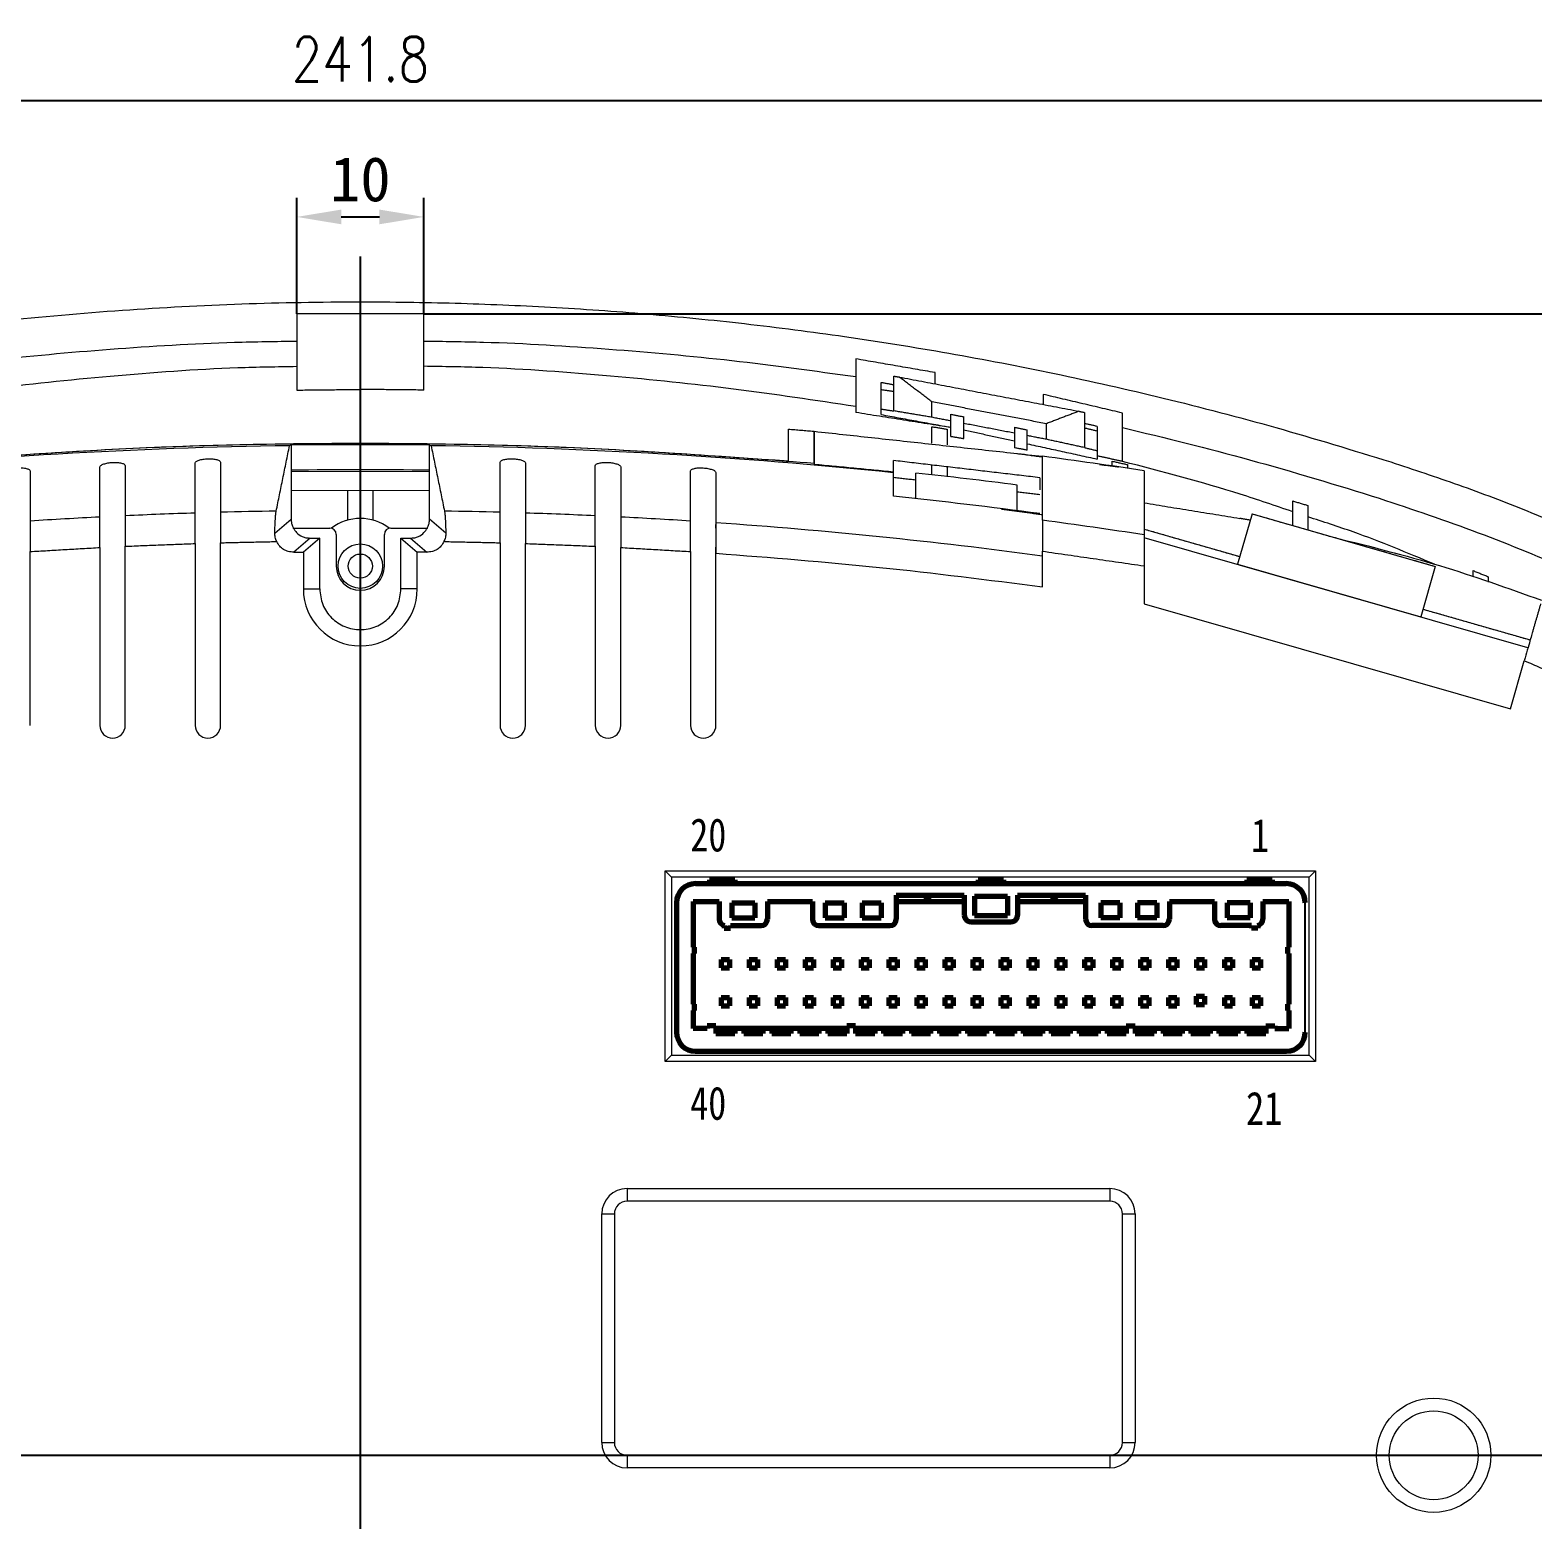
# Model space of a CAD drawing. Header units: millimetres. Extents: x 0 to 1188, y 0 to 840.
# Drawn here: x 273.4 to 391.8, y 445.5 to 562.8 of the extents above; entities that cross this region are included whole.
import ezdxf

# ---------------------------------------------------------------- set-up
doc = ezdxf.new("R2010")
doc.units = ezdxf.units.MM
doc.layers.add('2细线层', color=3, linetype='Continuous', lineweight=20)
doc.layers.add('CAXA0', color=7, linetype='Continuous', lineweight=70)
doc.layers.add('7', color=7, linetype='Continuous')
doc.styles.add('PC_TEXTSTYLE', font='txt.shx', dxfattribs={"width": 0.8, "bigfont": 'hzfs.shx'})
doc.styles.get("Standard").update_dxf_attribs({"font": ''})
doc.styles.get('Standard').set_extended_font_data('SimSun')
doc.dimstyles.get("Standard").update_dxf_attribs({"dimtxt": 0.18, "dimasz": 0.18, "dimexe": 0.18, "dimexo": 0.0625, "dimgap": 0.09, "dimtad": 0, "dimtih": 1, "dimtoh": 1, "dimdec": 4, "dimzin": 0, "dimdsep": 46, "dimtxsty": 'Standard', "dimcen": 0.09, "dimadec": 0, "dimazin": 0, "dimtfac": 1, "dimtdec": 4, "dimtofl": 0, "dimtmove": 0, "dimatfit": 3, "dimfxl": 1, "dimtolj": 1, "dimtzin": 0, "dimarcsym": 0})
doc.dimstyles.new('副本 (2) (2)TH_GBDIM', dxfattribs={"dimtxt": 3.5, "dimasz": 2.5, "dimexe": 2, "dimexo": 0, "dimgap": 1.5, "dimtad": 1, "dimtoh": 1, "dimdec": 1, "dimdsep": 46, "dimtxsty": 'PC_TEXTSTYLE', "dimcen": 2.5, "dimazin": 2, "dimtfac": 0.714286, "dimtdec": 1, "dimtmove": 0, "dimatfit": 3, "dimfxl": 1, "dimtolj": 1, "dimtzin": 0, "dimarcsym": 0})

# ---------------------------------------------------------------- blocks, each defined once
blk = doc.blocks.new('*D30')
at = {"layer": '7', "color": 0, "lineweight": -2, "ltscale": 5, "transparency": 16777216}
for p, q in [((178.54, 500.98), (178.54, 559.24)), ((420.34, 500.38), (420.34, 559.24)), ((181.04, 557.24), (417.84, 557.24))]:
    blk.add_line(p, q, dxfattribs=at)
at = {"layer": '7', "color": 0, "ltscale": 5, "transparency": 16777216}
for points in [[(181.04, 557.65), (181.04, 556.82), (178.54, 557.24)], [(417.84, 557.65), (417.84, 556.82), (420.34, 557.24)]]:
    blk.add_solid(points, dxfattribs=at)
at = {"layer": 'DEFPOINTS', "color": 0, "ltscale": 5, "transparency": 16777216}
for p in [(420.34, 557.24), (178.54, 500.98), (420.34, 500.38)]:
    blk.add_point(p, dxfattribs=at)
at = {"layer": '7', "color": 0, "ltscale": 5, "transparency": 16777216, "insert": (299.44, 560.49), "char_height": 3.5, "attachment_point": 5, "style": 'PC_TEXTSTYLE'}
blk.add_mtext('\\A1;241.8', dxfattribs=at)
blk = doc.blocks.new('*D39')
at = {"layer": '7', "color": 0, "lineweight": -2, "ltscale": 5, "transparency": 16777216}
for p, q in [((294.44, 540.44), (294.44, 549.57)), ((304.44, 540.44), (304.44, 549.57)), ((297.94, 548.07), (300.94, 548.07))]:
    blk.add_line(p, q, dxfattribs=at)
at = {"layer": '7', "color": 0, "ltscale": 5, "transparency": 16777216}
for points in [[(297.94, 548.65), (297.94, 547.49), (294.44, 548.07)], [(300.94, 548.65), (300.94, 547.49), (304.44, 548.07)]]:
    blk.add_solid(points, dxfattribs=at)
at = {"layer": 'DEFPOINTS', "color": 0, "ltscale": 5, "transparency": 16777216}
for p in [(304.44, 548.07), (294.44, 540.44), (304.44, 540.44)]:
    blk.add_point(p, dxfattribs=at)
at = {"layer": '7', "color": 0, "ltscale": 5, "transparency": 16777216, "insert": (299.44, 551.02), "char_height": 3.5, "attachment_point": 5}
blk.add_mtext('\\A1;10', dxfattribs=at)
blk = doc.blocks.new('*D52')
at = {"layer": '7', "color": 0, "lineweight": -2, "ltscale": 5, "transparency": 16777216}
for p, q in [((304.44, 540.44), (489.89, 540.44)), ((487.89, 537.94), (487.89, 453.08)), ((470.34, 450.58), (489.89, 450.58))]:
    blk.add_line(p, q, dxfattribs=at)
at = {"layer": '7', "color": 0, "ltscale": 5, "transparency": 16777216}
for points in [[(487.47, 537.94), (488.3, 537.94), (487.89, 540.44)], [(487.47, 453.08), (488.3, 453.08), (487.89, 450.58)]]:
    blk.add_solid(points, dxfattribs=at)
at = {"layer": 'DEFPOINTS', "color": 0, "ltscale": 5, "transparency": 16777216}
for p in [(304.44, 540.44), (470.34, 450.58), (487.89, 450.58)]:
    blk.add_point(p, dxfattribs=at)
at = {"layer": '7', "color": 0, "ltscale": 5, "transparency": 16777216, "insert": (484.64, 495.51), "char_height": 3.5, "attachment_point": 5, "rotation": 90, "style": 'PC_TEXTSTYLE'}
blk.add_mtext('\\A1;89.9', dxfattribs=at)

msp = doc.modelspace()

# ---------------------------------------------------------------- linework, layer by layer
at = {"color": 7, "linetype": 'Continuous', "lineweight": 15}
for p, q in [((304.4382, 540.4376), (294.4382, 540.4376)), ((294.4382, 540.4376), (294.4382, 534.4376)), ((304.4382, 534.4376), (304.4382, 540.4376)), ((338.4382, 536.8919), (338.4382, 532.6707)), ((340.4382, 532.5077), (340.4382, 535.0434)), ((341.4382, 532.7979), (341.4382, 535.5329)), ((344.6882, 534.9266), (344.6882, 535.8161)), ((299.4382, 534.4892), (299.4382, 530.2527)), ((353.1882, 534.0984), (353.1882, 533.3087)), ((344.4381, 532.293), (344.4381, 533.511)), ((345.9381, 530.7948), (345.9381, 532.5283)), ((356.4381, 532.6775), (356.4381, 529.912)), ((359.4382, 528.8156), (359.4382, 532.6307)), ((333.1382, 528.8587), (333.1382, 531.3673)), ((346.9382, 530.623), (346.9382, 532.3344)), ((350.9382, 531.5165), (350.9382, 529.8964)), ((351.9382, 529.7047), (351.9382, 531.3011)), ((353.4381, 531.7882), (353.4381, 530.562)), ((357.4381, 531.5776), (357.4381, 529.2622)), ((293.9882, 530.129), (293.9882, 528.1288)), ((304.8882, 528.1288), (304.8882, 530.129)), ((335.1382, 531.1976), (335.1382, 528.6881)), ((335.184, 528.5789), (335.184, 531.1936)), ((341.4082, 527.9833), (341.4082, 528.8916)), ((293.9882, 528.1288), (293.9882, 524.2797)), ((304.8882, 524.2797), (304.8882, 528.1288)), ((298.4382, 526.5558), (298.4382, 524.1927)), ((300.4382, 524.1927), (300.4382, 526.5558)), ((352.9281, 527.5374), (352.9281, 526.626)), ((292.7094, 523.184), (293.9882, 524.2797)), ((306.1669, 523.184), (304.8882, 524.2797)), ((369.6381, 524.6949), (368.5003, 520.7312)), ((369.6381, 524.6949), (384.0558, 520.556)), ((294.1622, 523.5785), (297.0382, 523.5785)), ((297.5382, 523.0785), (297.5382, 520.5785)), ((301.3382, 520.5785), (301.3382, 523.0785)), ((301.8382, 523.5785), (304.7141, 523.5785)), ((327.4382, 523.5785), (327.4382, 523.8466)), ((361.1382, 523.4936), (368.6724, 521.3308)), ((278.9382, 522.0439), (278.9382, 508.0385)), ((280.9382, 508.0385), (280.9382, 522.1414)), ((286.4382, 522.3579), (286.4382, 508.0385)), ((288.4382, 508.0385), (288.4382, 522.4179)), ((295.4862, 522.7825), (294.2017, 521.6819)), ((296.2382, 522.7825), (294.9537, 521.6819)), ((295.4862, 522.7825), (296.2382, 522.7825)), ((296.2382, 518.7785), (296.2382, 522.7825)), ((302.6382, 518.7785), (302.6382, 522.7825)), ((302.6382, 522.7825), (303.3902, 522.7825)), ((302.6382, 522.7825), (303.9226, 521.6819)), ((303.3902, 522.7825), (304.6746, 521.6819)), ((310.4382, 522.4179), (310.4382, 508.0385)), ((312.4382, 508.0385), (312.4382, 522.3579)), ((317.9382, 522.1414), (317.9382, 508.0385)), ((319.9382, 508.0385), (319.9382, 522.0439)), ((327.4382, 521.5888), (327.4382, 522.0785)), ((391.3582, 514.1399), (361.1382, 522.8152)), ((273.4382, 508.0385), (273.4382, 521.7239)), ((294.9537, 521.6819), (294.9537, 518.7785)), ((303.9226, 518.7785), (303.9226, 521.6819)), ((325.4382, 521.7239), (325.4382, 508.0385)), ((327.4382, 508.0385), (327.4382, 521.5888)), ((353.1382, 518.9515), (353.1382, 521.755)), ((361.1382, 520.598), (361.1382, 517.6164)), ((368.5003, 520.7312), (382.918, 516.5924)), ((384.0558, 520.556), (382.918, 516.5924)), ((294.9537, 518.7785), (296.2382, 518.7785)), ((303.9226, 518.7785), (302.6382, 518.7785)), ((361.1382, 517.6164), (389.9794, 509.337)), ((383.0901, 517.1919), (391.5382, 514.7667)), ((389.9794, 509.337), (391.0693, 513.1335)), ((323.4382, 496.5785), (374.6382, 496.5785)), ((323.4382, 481.5785), (323.4382, 496.5785)), ((323.4382, 496.5785), (323.9381, 496.0785)), ((374.1381, 496.0785), (323.9381, 496.0785)), ((323.9381, 496.0785), (323.9381, 482.0785)), ((374.6382, 496.5785), (374.1381, 496.0785)), ((374.1381, 482.0785), (374.1381, 496.0785)), ((374.6382, 496.5785), (374.6382, 481.5785)), ((323.9381, 482.0785), (323.4382, 481.5785)), ((374.6382, 481.5785), (323.4382, 481.5785)), ((323.9381, 482.0785), (374.1381, 482.0785)), ((374.1381, 482.0785), (374.6382, 481.5785)), ((320.4381, 471.5785), (358.4382, 471.5785)), ((320.4381, 471.5785), (320.4381, 470.5785)), ((358.4382, 471.5785), (358.4382, 470.5785)), ((358.4382, 470.5785), (320.4381, 470.5785)), ((318.4381, 451.5785), (318.4381, 469.5785)), ((318.4381, 469.5785), (319.4382, 469.5785)), ((319.4382, 469.5785), (319.4382, 451.5785)), ((359.4382, 451.5785), (359.4382, 469.5785)), ((359.4382, 469.5785), (360.4381, 469.5785)), ((360.4381, 469.5785), (360.4381, 451.5785)), ((318.4381, 451.5785), (319.4382, 451.5785)), ((359.4382, 451.5785), (360.4381, 451.5785)), ((320.4381, 450.5785), (358.4382, 450.5785)), ((320.4381, 450.5785), (320.4381, 449.5785)), ((358.4382, 450.5785), (358.4382, 449.5785)), ((358.4382, 449.5785), (320.4381, 449.5785))]:
    msp.add_line(p, q, dxfattribs=at)
at = {"color": 7, "linetype": 'Continuous', "lineweight": 15, "flags": 128}
for points in [[(293.9882, 528.0205), (299.4382, 528.0571), (304.8882, 528.0205)], [(293.9882, 526.5203), (299.4382, 526.5571), (304.8882, 526.5203)]]:
    msp.add_lwpolyline(points, dxfattribs=at)
at = {"color": 7, "linetype": 'Continuous', "lineweight": 15}
for centre, radius in [((299.4382, 520.5785), 1.75), ((299.4382, 520.5785), 0.95), ((383.9382, 450.5785), 4.5), ((383.9382, 450.5785), 3.5)]:
    msp.add_circle(centre, radius, dxfattribs=at)
for centre, radius, start, end in [((299.4382, 122.1927), 407.9024, 90.782844, 95.905744), ((299.4382, 122.1927), 407.9024, 84.094256, 89.217156), ((299.4382, 122.1927), 410.56, 81.356699, 82.484352), ((299.4382, 122.1927), 405.9727, 89.230807, 90.769193), ((299.4382, 122.1927), 408.0588, 82.718378, 83.849443), ((299.4382, 122.1927), 406.0588, 82.430444, 84.067346), ((299.4382, 122.1927), 402.7721, 92.91746, 93.701167), ((299.4382, 122.1927), 402.7721, 91.849618, 92.632618), ((299.4382, 122.1927), 402.7721, 90.942502, 91.564984), ((299.4382, 520.5785), 3.75, 52.708115, 127.291885), ((299.4382, 122.1927), 402.7721, 88.435016, 89.057498), ((299.4382, 122.1927), 402.7721, 87.367382, 88.150382), ((299.4382, 122.1927), 402.7721, 86.298833, 87.08254), ((299.4382, 122.1927), 405.5652, 81.249421, 82.391247), ((297.0382, 523.0785), 0.5, 0, 90), ((301.8382, 523.0785), 0.5, 90, 180), ((299.4382, 122.1927), 402.7721, 82.338167, 86.013684), ((299.4382, 520.5785), 1.9, 180, 0), ((299.4382, 518.7785), 4.4844, 180, 0), ((279.9382, 508.0385), 1, 180, 0), ((287.4382, 508.0385), 1, 180, 0), ((311.4382, 508.0385), 1, 180, 0), ((318.9382, 508.0385), 1, 180, 0), ((326.4382, 508.0385), 1, 180, 0), ((320.4382, 469.5785), 2, 90, 180), ((358.4382, 469.5785), 2, 0, 90), ((320.4382, 469.5785), 1, 90, 180), ((358.4382, 469.5785), 1, 0, 90), ((320.4382, 451.5785), 2, 180, 270), ((320.4382, 451.5785), 1, 180, 270), ((358.4382, 451.5785), 2, 270, 0), ((358.4382, 451.5785), 1, 270, 0)]:
    msp.add_arc(centre, radius, start, end, dxfattribs=at)
for points, knots in [([(218.3083, 528.7761), (221.3139, 529.7002), (227.1966, 531.5088), (236.0467, 533.8078), (244.6345, 535.7549), (253.0036, 537.3652), (261.7825, 538.7715), (270.9875, 539.9261), (280.6087, 540.7773), (290.0635, 541.2752), (298.8161, 541.4281), (306.9236, 541.3148), (314.4538, 540.9983), (322.0615, 540.4625), (329.7944, 539.694), (337.7307, 538.6695), (345.8727, 537.3652), (354.2417, 535.7549), (362.8295, 533.8079), (371.6796, 531.5088), (377.5624, 529.7002), (380.568, 528.7761)], [0, 0, 0, 0, 0.05992358, 0.11728929, 0.17147804, 0.22320225, 0.2734382, 0.33267813, 0.38964483, 0.44517206, 0.49999282, 0.54385086, 0.58802829, 0.63304591, 0.67902073, 0.72656179, 0.77679679, 0.82852133, 0.88271033, 0.94007588, 1, 1, 1, 1]), ([(260.4382, 535.4955), (263.6627, 535.9427), (270.0445, 536.8277), (279.7697, 537.6998), (287.8903, 538.207), (292.8025, 538.2739), (294.4382, 538.2962)], [0, 0, 0, 0, 0.28899931, 0.57197022, 0.85747252, 1, 1, 1, 1]), ([(304.4382, 538.2955), (306.0032, 538.2754), (310.8761, 538.2131), (318.9775, 537.7095), (328.7736, 536.8353), (335.194, 535.9452), (338.4382, 535.4955)], [0, 0, 0, 0, 0.13637168, 0.42459117, 0.70924834, 1, 1, 1, 1]), ([(260.4382, 533.1418), (263.6329, 533.6249), (270.0096, 534.5893), (279.8171, 535.5903), (287.9687, 536.2014), (292.8884, 536.2841), (294.4382, 536.3102)], [0, 0, 0, 0, 0.28677524, 0.57240623, 0.86530837, 1, 1, 1, 1]), ([(338.4382, 533.1418), (335.2434, 533.6249), (328.8667, 534.5893), (319.0591, 535.5903), (310.9075, 536.2014), (305.9878, 536.2841), (304.4382, 536.3102)], [0, 0, 0, 0, 0.28677532, 0.57240627, 0.86531491, 1, 1, 1, 1]), ([(359.4382, 531.4885), (362.7878, 530.6725), (369.6493, 529.0009), (376.2692, 526.964), (379.6575, 525.9215)], [0, 0, 0, 0, 0.488171685, 1, 1, 1, 1]), ([(263.6923, 528.684), (269.6414, 529.1321), (281.5394, 530.0283), (299.4382, 530.3649), (317.3369, 530.0283), (329.2349, 529.1321), (335.184, 528.684)], [0, 0, 0, 0, 0.25000001, 0.50000001, 0.75000001, 1, 1, 1, 1]), ([(265.7382, 528.8587), (271.3476, 529.2569), (282.5665, 530.0533), (299.4382, 530.3524), (316.3098, 530.0533), (327.5287, 529.2569), (333.1382, 528.8587)], [0, 0, 0, 0, 0.24999999, 0.5, 0.74999998, 1, 1, 1, 1]), ([(286.4382, 528.698), (286.4537, 528.7384), (286.4846, 528.8185), (286.7208, 528.9253), (287.0521, 529.0009), (287.3787, 529.0292), (287.6347, 529.029), (287.8827, 529.0138), (288.1589, 528.9667), (288.3924, 528.8738), (288.4228, 528.7964), (288.4382, 528.7571)], [0, 0, 0, 0, 0.13044776, 0.25836256, 0.38216885, 0.50247432, 0.56252111, 0.62261779, 0.74449704, 0.87042332, 1, 1, 1, 1]), ([(310.4382, 528.7571), (310.4536, 528.7964), (310.4839, 528.8738), (310.7174, 528.9667), (310.9936, 529.0138), (311.2416, 529.029), (311.4976, 529.0292), (311.8242, 529.0009), (312.1555, 528.9253), (312.3917, 528.8185), (312.4226, 528.7384), (312.4382, 528.698)], [0, 0, 0, 0, 0.129576698, 0.255502663, 0.377382263, 0.437478105, 0.497525617, 0.617830942, 0.741637589, 0.869552342, 1, 1, 1, 1]), ([(271.4382, 527.9409), (271.4538, 527.982), (271.485, 528.0638), (271.7227, 528.1797), (272.0556, 528.2677), (272.3836, 528.3078), (272.6399, 528.3167), (272.8865, 528.3103), (273.1611, 528.273), (273.3929, 528.1887), (273.4229, 528.1126), (273.4382, 528.0739)], [0, 0, 0, 0, 0.13080505, 0.25991222, 0.38501465, 0.50596767, 0.56591526, 0.62578333, 0.74653479, 0.87115794, 1, 1, 1, 1]), ([(278.9382, 528.3889), (278.9538, 528.4296), (278.9848, 528.5105), (279.2218, 528.6218), (279.5539, 528.7036), (279.8812, 528.7378), (280.1373, 528.7422), (280.3846, 528.7314), (280.66, 528.6892), (280.8926, 528.6006), (280.9228, 528.5238), (280.9382, 528.4849)], [0, 0, 0, 0, 0.13064424, 0.25915853, 0.38360299, 0.50421745, 0.56420833, 0.62418383, 0.74549133, 0.87077205, 1, 1, 1, 1]), ([(317.9382, 528.4849), (317.9535, 528.5238), (317.9837, 528.6006), (318.2163, 528.6892), (318.4917, 528.7314), (318.739, 528.7422), (318.9951, 528.7378), (319.3224, 528.7036), (319.6545, 528.6218), (319.8915, 528.5105), (319.9225, 528.4296), (319.9382, 528.3889)], [0, 0, 0, 0, 0.12922797, 0.25450876, 0.37581611, 0.43579094, 0.49578219, 0.61639747, 0.74084124, 0.8693556, 1, 1, 1, 1]), ([(325.4382, 528.0739), (325.4534, 528.1126), (325.4834, 528.1887), (325.7152, 528.273), (325.9898, 528.3103), (326.2364, 528.3167), (326.4926, 528.3078), (326.8207, 528.2677), (327.1536, 528.1797), (327.3913, 528.0638), (327.4225, 527.982), (327.4382, 527.9409)], [0, 0, 0, 0, 0.1288623, 0.25349883, 0.37422512, 0.43407646, 0.49402318, 0.6149802, 0.74008379, 0.86919255, 1, 1, 1, 1]), ([(372.8381, 524.8577), (371.4661, 525.3282), (367.122, 526.8179), (362.5596, 528.008), (359.4382, 528.8222)], [0, 0, 0, 0, 0.315854955, 1, 1, 1, 1]), ([(380.568, 528.7761), (382.352, 528.187), (385.9997, 526.9824), (391.401, 524.9144), (396.6454, 522.6932), (401.7367, 520.3103), (406.6967, 517.7737), (411.5404, 515.0684), (416.2951, 512.186), (420.9867, 509.1113), (425.7037, 505.7646), (430.4067, 502.1476), (435.1479, 498.2265), (438.2414, 495.3851), (439.8533, 493.9046)], [0, 0, 0, 0, 0.07598438, 0.15536123, 0.23820181, 0.31370912, 0.39317263, 0.47662327, 0.55376309, 0.63614441, 0.72377989, 0.81049714, 0.90126057, 1, 1, 1, 1]), ([(379.6575, 525.9215), (382.2734, 525.0427), (387.4951, 523.2886), (394.8595, 520.232), (402.0482, 516.8703), (406.5915, 514.3653), (408.9382, 513.0715)], [0, 0, 0, 0, 0.25050083, 0.50003975, 0.7417641, 1, 1, 1, 1]), ([(278.9382, 522.0439), (278.9382, 522.3114), (278.9382, 522.8465), (278.9382, 523.5632), (278.9382, 524.1421), (278.9382, 524.3426), (278.9382, 524.4427)], [0, 0, 0, 0, 0.2502666, 0.50047682, 0.75046113, 1, 1, 1, 1]), ([(280.9382, 524.5397), (280.9382, 524.4393), (280.9382, 524.2384), (280.9382, 523.6585), (280.9382, 522.9422), (280.9382, 522.4083), (280.9382, 522.1414)], [0, 0, 0, 0, 0.25015004, 0.50047679, 0.75035683, 1, 1, 1, 1]), ([(286.4382, 522.3579), (286.4382, 522.6253), (286.4382, 523.1601), (286.4382, 523.8762), (286.4382, 524.4546), (286.4382, 524.6549), (286.4382, 524.7549)], [0, 0, 0, 0, 0.25020325, 0.5004027, 0.75041612, 1, 1, 1, 1]), ([(288.4382, 524.8145), (288.4382, 524.7142), (288.4382, 524.5135), (288.4382, 523.9342), (288.4382, 523.2184), (288.4382, 522.6846), (288.4382, 522.4179)], [0, 0, 0, 0, 0.25015267, 0.50048864, 0.75037891, 1, 1, 1, 1]), ([(292.7094, 523.184), (292.7137, 523.3823), (292.7224, 523.779), (292.7464, 524.2798), (292.7766, 524.6843), (292.8008, 524.8347), (292.8129, 524.9103)], [0, 0, 0, 0, 0.24948288, 0.49891916, 0.74820447, 1, 1, 1, 1]), ([(293.9882, 524.2797), (293.9955, 524.1672), (294.0094, 523.9544), (294.0898, 523.722), (294.1486, 523.6055), (294.1623, 523.5784)], [0, 0, 0, 0, 0.462734034, 0.874722097, 1, 1, 1, 1]), ([(304.714, 523.5784), (304.7277, 523.6055), (304.7865, 523.722), (304.8669, 523.9544), (304.8808, 524.1672), (304.8882, 524.2797)], [0, 0, 0, 0, 0.125278495, 0.537244822, 1, 1, 1, 1]), ([(306.0634, 524.9103), (306.0755, 524.8347), (306.0997, 524.6843), (306.1299, 524.2798), (306.1539, 523.779), (306.1626, 523.3823), (306.1669, 523.184)], [0, 0, 0, 0, 0.25179554, 0.50108083, 0.75051713, 1, 1, 1, 1]), ([(310.4382, 522.4179), (310.4382, 522.6853), (310.4382, 523.2201), (310.4382, 523.9362), (310.4382, 524.5144), (310.4382, 524.7145), (310.4382, 524.8145)], [0, 0, 0, 0, 0.250247913, 0.500488044, 0.750462592, 1, 1, 1, 1]), ([(312.4382, 524.7549), (312.4382, 524.6546), (312.4382, 524.4539), (312.4382, 523.8745), (312.4382, 523.1586), (312.4382, 522.6247), (312.4382, 522.3579)], [0, 0, 0, 0, 0.25013943, 0.50043358, 0.75033896, 1, 1, 1, 1]), ([(317.9382, 522.1414), (317.9382, 522.409), (317.9382, 522.9441), (317.9382, 523.6606), (317.9382, 524.2392), (317.9382, 524.4396), (317.9382, 524.5397)], [0, 0, 0, 0, 0.25030626, 0.50055715, 0.75050138, 1, 1, 1, 1]), ([(319.9382, 524.4427), (319.9382, 524.3423), (319.9382, 524.1413), (319.9382, 523.5614), (319.9382, 522.8449), (319.9382, 522.3108), (319.9382, 522.0439)], [0, 0, 0, 0, 0.25013568, 0.50042168, 0.75031464, 1, 1, 1, 1]), ([(353.1382, 524.187), (353.1382, 524.0896), (353.1382, 523.8944), (353.1382, 523.3092), (353.1382, 522.5782), (353.1382, 522.0297), (353.1382, 521.755)], [0, 0, 0, 0, 0.24848344, 0.4977471, 0.7484979, 1, 1, 1, 1]), ([(383.9923, 520.7246), (381.8896, 521.6073), (378.6623, 522.9621), (375.2331, 524.0707), (374.0381, 524.457)], [0, 0, 0, 0, 0.65153231, 1, 1, 1, 1]), ([(273.4382, 524.1247), (273.4382, 524.0241), (273.4382, 523.8229), (273.4382, 523.2423), (273.4382, 522.5253), (273.4382, 521.991), (273.4382, 521.7239)], [0, 0, 0, 0, 0.25014498, 0.50046142, 0.75032665, 1, 1, 1, 1]), ([(292.8589, 522.515), (292.8132, 522.6247), (292.7227, 522.8419), (292.7138, 523.0707), (292.7094, 523.184)], [0, 0, 0, 0, 0.50504344, 1, 1, 1, 1]), ([(294.1551, 523.5745), (294.2396, 523.4515), (294.4259, 523.1806), (294.7847, 522.9211), (295.1613, 522.7984), (295.3751, 522.7879), (295.4862, 522.7825)], [0, 0, 0, 0, 0.274997091, 0.605789997, 0.795255239, 1, 1, 1, 1]), ([(303.3902, 522.7825), (303.5011, 522.7879), (303.7148, 522.7984), (304.0915, 522.921), (304.4504, 523.1806), (304.6366, 523.4516), (304.7212, 523.5746)], [0, 0, 0, 0, 0.20456538, 0.39420769, 0.72500532, 1, 1, 1, 1]), ([(306.1669, 523.184), (306.1625, 523.0707), (306.1536, 522.8419), (306.0631, 522.6247), (306.0174, 522.515)], [0, 0, 0, 0, 0.4949565, 1, 1, 1, 1]), ([(325.4382, 521.7239), (325.4382, 521.9918), (325.4382, 522.5273), (325.4382, 523.2445), (325.4382, 523.8238), (325.4382, 524.0245), (325.4382, 524.1247)], [0, 0, 0, 0, 0.25039208, 0.50065746, 0.75056219, 1, 1, 1, 1]), ([(327.4382, 523.9903), (327.4382, 523.8897), (327.4382, 523.6884), (327.4382, 523.1076), (327.4382, 522.3904), (327.4382, 521.8559), (327.4382, 521.5888)], [0, 0, 0, 0, 0.250129329, 0.500401707, 0.750278475, 1, 1, 1, 1]), ([(361.1382, 523.0371), (361.1382, 522.9395), (361.1382, 522.7438), (361.1382, 522.1571), (361.1382, 521.424), (361.1382, 520.8737), (361.1382, 520.598)], [0, 0, 0, 0, 0.24793907, 0.49702863, 0.74801208, 1, 1, 1, 1]), ([(294.2017, 521.6819), (294.0557, 521.6907), (293.7757, 521.7075), (293.3901, 521.8732), (293.0705, 522.1449), (292.9314, 522.3882), (292.8589, 522.515)], [0, 0, 0, 0, 0.26094055, 0.50025238, 0.7394284, 1, 1, 1, 1]), ([(306.0174, 522.515), (305.9449, 522.3882), (305.8058, 522.1449), (305.4862, 521.8732), (305.1006, 521.7075), (304.8206, 521.6907), (304.6746, 521.6819)], [0, 0, 0, 0, 0.26057164, 0.4997481, 0.73905997, 1, 1, 1, 1]), ([(376.1959, 522.8124), (378.9425, 522.1244), (384.4356, 520.7483), (389.769, 518.8451), (392.4358, 517.8936)], [0, 0, 0, 0, 0.49999981, 1, 1, 1, 1]), ([(327.4382, 521.5888), (331.7321, 521.2529), (340.3201, 520.5812), (348.8655, 519.4947), (353.1382, 518.9515)], [0, 0, 0, 0, 0.49999998, 1, 1, 1, 1]), ([(296.2382, 518.7785), (296.2863, 518.3597), (296.3825, 517.5221), (297.1225, 516.4569), (298.1802, 515.7451), (299.4382, 515.4952), (300.6961, 515.7451), (301.7539, 516.4569), (302.4938, 517.5221), (302.5901, 518.3597), (302.6382, 518.7785)], [0, 0, 0, 0, 0.1249998, 0.24999998, 0.3749999, 0.50000005, 0.6250001, 0.75000002, 0.8750002, 1, 1, 1, 1]), ([(391.7518, 515.511), (391.7302, 515.4357), (391.6869, 515.2848), (391.5248, 514.7202), (391.3125, 513.9809), (391.1504, 513.4161), (391.0693, 513.1335)], [0, 0, 0, 0, 0.24932609, 0.4990473, 0.7493734, 1, 1, 1, 1])]:
    msp.add_open_spline(points, degree=3, knots=knots, dxfattribs=at)
for points in [[(344.6882, 535.8161), (338.4382, 536.8919)], [(340.4382, 535.0434), (341.4382, 534.8663)], [(341.4382, 535.5329), (341.8667, 535.4637)], [(341.8667, 535.4637), (356.0096, 532.7716)], [(344.4381, 533.511), (341.8667, 535.4637)], [(294.4382, 534.4376), (299.4382, 534.4892)], [(304.4382, 534.4376), (299.4382, 534.4892)], [(341.4382, 534.3174), (340.4382, 534.4584)], [(359.4382, 532.6307), (353.1882, 534.0984)], [(345.9381, 531.4835), (338.4382, 532.6707)], [(340.4382, 532.9396), (341.4382, 532.7979)], [(340.4382, 532.5077), (345.9381, 531.5017)], [(344.4381, 532.293), (341.4382, 532.7979)], [(353.4381, 531.7882), (344.4381, 533.511)], [(345.9381, 532.5283), (346.9382, 532.3344)], [(356.0096, 532.7716), (353.4381, 531.7882)], [(356.0096, 532.7716), (356.4381, 532.6775)], [(333.1382, 531.3673), (335.1382, 531.1976)], [(345.9381, 532.0045), (344.4381, 532.293)], [(344.4381, 530.2478), (344.4381, 531.5551)], [(344.4381, 531.5551), (345.6382, 531.357)], [(345.6382, 531.357), (345.6382, 530.1252)], [(350.9382, 531.0428), (346.9382, 531.8122)], [(346.9382, 531.3092), (350.9382, 530.4313)], [(350.9382, 531.5165), (351.9382, 531.3011)], [(357.4381, 531.5776), (356.4381, 531.8093)], [(357.4381, 531.2035), (356.4381, 531.4486)], [(292.8129, 524.9103), (293.8651, 530.0571)], [(293.9882, 530.129), (293.8651, 530.0571)], [(304.8882, 530.129), (293.9882, 530.129)], [(304.8882, 530.129), (305.0112, 530.0571)], [(305.0112, 530.0571), (306.0634, 524.9103)], [(335.184, 531.1936), (353.1382, 529.2256)], [(345.9381, 530.7948), (346.9382, 530.623)], [(353.4381, 530.562), (351.9382, 530.8505)], [(351.9382, 530.2118), (357.4381, 529.0047)], [(356.4381, 529.912), (353.4381, 530.562)], [(352.9281, 527.5374), (341.4082, 528.8916)], [(351.9382, 529.7047), (350.9382, 529.8964)], [(351.1328, 529.4455), (353.1382, 529.1808)], [(353.1382, 524.187), (353.1382, 529.2256)], [(356.4381, 529.912), (357.4381, 529.6659)], [(357.4381, 529.2622), (357.4381, 529.0047)], [(359.4382, 528.8156), (357.4381, 529.2622)], [(273.4382, 528.0739), (273.4382, 524.1247)], [(278.9382, 524.4427), (278.9382, 528.3889)], [(280.9382, 528.4849), (280.9382, 524.5397)], [(286.4382, 524.7549), (286.4382, 528.698)], [(288.4382, 528.7571), (288.4382, 524.8145)], [(310.4382, 524.8145), (310.4382, 528.7571)], [(312.4382, 528.698), (312.4382, 524.7549)], [(317.9382, 524.5397), (317.9382, 528.4849)], [(319.9382, 528.3889), (319.9382, 524.4427)], [(325.4382, 524.1247), (325.4382, 528.0739)], [(327.4382, 527.9409), (327.4382, 523.9903)], [(341.4082, 527.9833), (335.184, 528.5789)], [(341.4082, 527.9302), (341.4082, 527.9833)], [(341.4082, 526.0767), (341.4082, 527.9302)], [(343.1582, 525.891), (343.1582, 527.9026)], [(344.4381, 527.7519), (344.4381, 528.5354)], [(345.6382, 528.3944), (345.6382, 527.6106)], [(357.629, 528.5882), (359.1381, 528.389)], [(358.6381, 528.455), (358.6381, 528.8381)], [(358.6381, 528.8381), (359.8382, 528.568)], [(359.8382, 528.568), (359.8382, 528.2745)], [(361.1382, 528.09), (361.1382, 523.0371)], [(341.4082, 527.5783), (343.1582, 527.3719)], [(351.1582, 524.9442), (351.1582, 526.9605)], [(352.9281, 526.626), (352.9281, 526.5727)], [(351.1582, 526.4284), (352.9281, 526.2197)], [(361.1382, 525.5611), (368.6659, 524.3375)], [(372.8381, 525.7121), (374.0381, 525.351)], [(372.8381, 523.7763), (372.8381, 525.7121)], [(374.0381, 525.351), (374.0381, 523.4318)], [(349.9251, 525.0684), (353.1382, 524.6396)], [(369.4939, 524.1923), (368.6659, 524.3375)], [(369.6381, 524.6949), (384.0558, 520.556)], [(374.0381, 524.3025), (374.0381, 523.4318)], [(361.1382, 523.4936), (368.6724, 521.3308)], [(273.4382, 521.7239), (278.9382, 522.0439)], [(280.9382, 522.1414), (286.4382, 522.3579)], [(288.4382, 522.4179), (292.8589, 522.515)], [(306.0174, 522.515), (310.4382, 522.4179)], [(312.4382, 522.3579), (317.9382, 522.1414)], [(319.9382, 522.0439), (325.4382, 521.7239)], [(294.2017, 521.6819), (294.9537, 521.6819)], [(304.6746, 521.6819), (303.9226, 521.6819)], [(353.1382, 521.755), (361.1382, 520.598)], [(387.0382, 519.7216), (387.0382, 520.2257)], [(387.0382, 520.2257), (388.2381, 519.7407)], [(388.2381, 519.7407), (388.2381, 519.3152)], [(383.0901, 517.1919), (391.5382, 514.7667)], [(392.3532, 517.606), (391.7518, 515.511)], [(391.0693, 513.1335), (401.3381, 508.7125)]]:
    msp.add_open_spline(points, degree=1, dxfattribs=at)
at = {"layer": '7', "color": 1, "ltscale": 5}
for p, q in [((299.4382, 544.9559), (299.4382, 386.2975)), ((123.7929, 450.5785), (470.3398, 450.5785))]:
    msp.add_line(p, q, dxfattribs=at)
at = {"layer": '7', "ltscale": 5}
msp.add_line((373.8326, 483.8807), (373.8326, 494.0807), dxfattribs=at)
at = {"layer": 'CAXA0'}
for p, q in [((328.9326, 495.8807), (326.9326, 495.8807)), ((326.9326, 495.8807), (326.9326, 495.5807)), ((328.9326, 495.8807), (328.9326, 495.5807)), ((348.0826, 495.8807), (350.0826, 495.8807)), ((348.0826, 495.8807), (348.0826, 495.5807)), ((350.0826, 495.8807), (350.0826, 495.5807)), ((369.2326, 495.8807), (369.2326, 495.5807)), ((369.2326, 495.8807), (371.2326, 495.8807)), ((371.2326, 495.8807), (371.2326, 495.5807)), ((325.8326, 495.5807), (372.3326, 495.5807)), ((341.6326, 494.6807), (341.6326, 492.7807)), ((341.6326, 494.6807), (346.9826, 494.6807)), ((343.8326, 494.6807), (344.3326, 494.1807)), ((346.9826, 494.6807), (346.9826, 493.0807)), ((347.7826, 494.5807), (350.3826, 494.5807)), ((347.7826, 494.5807), (347.7826, 493.0807)), ((350.3826, 494.5807), (350.3826, 493.0807)), ((351.1826, 494.6807), (356.5326, 494.6807)), ((351.1826, 494.6807), (351.1826, 493.0807)), ((354.3326, 494.6807), (353.8326, 494.1807)), ((356.5326, 494.6807), (356.5326, 492.7807)), ((324.3326, 494.0807), (324.3326, 483.8807)), ((325.6326, 494.1807), (325.6326, 490.5807)), ((325.6326, 494.1807), (327.6826, 494.1807)), ((327.6826, 494.1807), (327.6826, 492.7807)), ((328.6826, 494.0807), (330.4826, 494.0807)), ((328.6826, 494.0807), (328.6826, 492.8807)), ((330.4826, 494.0807), (330.4826, 492.8807)), ((331.4826, 494.1807), (335.0326, 494.1807)), ((331.4826, 494.1807), (331.4826, 492.7807)), ((335.0326, 494.1807), (335.0326, 492.7807)), ((336.0326, 494.0807), (337.5326, 494.0807)), ((336.0326, 494.0807), (336.0326, 492.8807)), ((337.5326, 494.0807), (337.5326, 492.8807)), ((338.9326, 494.0807), (340.4326, 494.0807)), ((338.9326, 494.0807), (338.9326, 492.8807)), ((340.4326, 494.0807), (340.4326, 492.8807)), ((341.6326, 494.1807), (346.9826, 494.1807)), ((351.1826, 494.1807), (356.5326, 494.1807)), ((359.2326, 494.0807), (357.7326, 494.0807)), ((357.7326, 494.0807), (357.7326, 492.8807)), ((359.2326, 494.0807), (359.2326, 492.8807)), ((362.1326, 494.0807), (360.6326, 494.0807)), ((360.6326, 494.0807), (360.6326, 492.8807)), ((362.1326, 494.0807), (362.1326, 492.8807)), ((363.1326, 494.1807), (366.6826, 494.1807)), ((363.1326, 494.1807), (363.1326, 492.7807)), ((366.6826, 494.1807), (366.6826, 492.7807)), ((367.6826, 494.0807), (367.6826, 492.8807)), ((369.4826, 494.0807), (367.6826, 494.0807)), ((369.4826, 494.0807), (369.4826, 492.8807)), ((370.4826, 494.1807), (370.4826, 492.7807)), ((370.4826, 494.1807), (372.5326, 494.1807)), ((372.5326, 494.1807), (372.5326, 490.5807)), ((328.0826, 492.2908), (328.0826, 492.0807)), ((328.5826, 492.2807), (330.9826, 492.2807)), ((328.5826, 492.2807), (328.5826, 492.0807)), ((328.6826, 492.8807), (330.4826, 492.8807)), ((335.5326, 492.2807), (341.1326, 492.2807)), ((336.0326, 492.8807), (337.5326, 492.8807)), ((338.9326, 492.8807), (340.4326, 492.8807)), ((347.4826, 492.5807), (350.6826, 492.5807)), ((347.7826, 493.0807), (350.3826, 493.0807)), ((362.6326, 492.2807), (357.0326, 492.2807)), ((359.2326, 492.8807), (357.7326, 492.8807)), ((362.1326, 492.8807), (360.6326, 492.8807)), ((369.5826, 492.2807), (367.1826, 492.2807)), ((369.4826, 492.8807), (367.6826, 492.8807)), ((369.5826, 492.2807), (369.5826, 492.0807)), ((370.0826, 492.2908), (370.0826, 492.0807)), ((328.0826, 492.0807), (328.5826, 492.0807)), ((370.0826, 492.0807), (369.5826, 492.0807)), ((325.6326, 490.5807), (325.7326, 490.5807)), ((325.6326, 490.0807), (325.7326, 490.0807)), ((325.6326, 490.0807), (325.6326, 486.0807)), ((325.7326, 490.5807), (325.7326, 490.0807)), ((372.4326, 490.5807), (372.4326, 490.0807)), ((372.5326, 490.5807), (372.4326, 490.5807)), ((372.5326, 490.0807), (372.4326, 490.0807)), ((372.5326, 490.0807), (372.5326, 486.0807)), ((327.8576, 489.6057), (328.5076, 489.6057)), ((327.8576, 489.6057), (327.8576, 488.9557)), ((327.8576, 488.9557), (328.5076, 488.9557)), ((328.5076, 489.6057), (328.5076, 488.9557)), ((330.0576, 489.6057), (330.7076, 489.6057)), ((330.0576, 489.6057), (330.0576, 488.9557)), ((330.0576, 488.9557), (330.7076, 488.9557)), ((330.7076, 489.6057), (330.7076, 488.9557)), ((332.2576, 489.6057), (332.9076, 489.6057)), ((332.2576, 489.6057), (332.2576, 488.9557)), ((332.2576, 488.9557), (332.9076, 488.9557)), ((332.9076, 489.6057), (332.9076, 488.9557)), ((334.4576, 489.6057), (335.1076, 489.6057)), ((334.4576, 489.6057), (334.4576, 488.9557)), ((334.4576, 488.9557), (335.1076, 488.9557)), ((335.1076, 489.6057), (335.1076, 488.9557)), ((336.6576, 489.6057), (337.3076, 489.6057)), ((336.6576, 489.6057), (336.6576, 488.9557)), ((336.6576, 488.9557), (337.3076, 488.9557)), ((337.3076, 489.6057), (337.3076, 488.9557)), ((338.8576, 489.6057), (339.5076, 489.6057)), ((338.8576, 489.6057), (338.8576, 488.9557)), ((338.8576, 488.9557), (339.5076, 488.9557)), ((339.5076, 489.6057), (339.5076, 488.9557)), ((341.0576, 489.6057), (341.7076, 489.6057)), ((341.0576, 489.6057), (341.0576, 488.9557)), ((341.0576, 488.9557), (341.7076, 488.9557)), ((341.7076, 489.6057), (341.7076, 488.9557)), ((343.2576, 489.6057), (343.9076, 489.6057)), ((343.2576, 489.6057), (343.2576, 488.9557)), ((343.2576, 488.9557), (343.9076, 488.9557)), ((343.9076, 489.6057), (343.9076, 488.9557)), ((345.4576, 489.6057), (345.4576, 488.9557)), ((345.4576, 489.6057), (346.1076, 489.6057)), ((345.4576, 488.9557), (346.1076, 488.9557)), ((346.1076, 489.6057), (346.1076, 488.9557)), ((347.6576, 489.6057), (348.3076, 489.6057)), ((347.6576, 489.6057), (347.6576, 488.9557)), ((347.6576, 488.9557), (348.3076, 488.9557)), ((348.3076, 489.6057), (348.3076, 488.9557)), ((349.8576, 489.6057), (350.5076, 489.6057)), ((349.8576, 489.6057), (349.8576, 488.9557)), ((349.8576, 488.9557), (350.5076, 488.9557)), ((350.5076, 489.6057), (350.5076, 488.9557)), ((352.0576, 489.6057), (352.7076, 489.6057)), ((352.0576, 489.6057), (352.0576, 488.9557)), ((352.0576, 488.9557), (352.7076, 488.9557)), ((352.7076, 489.6057), (352.7076, 488.9557)), ((354.2576, 489.6057), (354.9076, 489.6057)), ((354.2576, 489.6057), (354.2576, 488.9557)), ((354.2576, 488.9557), (354.9076, 488.9557)), ((354.9076, 489.6057), (354.9076, 488.9557)), ((356.4576, 489.6057), (357.1076, 489.6057)), ((356.4576, 489.6057), (356.4576, 488.9557)), ((356.4576, 488.9557), (357.1076, 488.9557)), ((357.1076, 489.6057), (357.1076, 488.9557)), ((358.6576, 489.6057), (359.3076, 489.6057)), ((358.6576, 489.6057), (358.6576, 488.9557)), ((358.6576, 488.9557), (359.3076, 488.9557)), ((359.3076, 489.6057), (359.3076, 488.9557)), ((360.8576, 489.6057), (361.5076, 489.6057)), ((360.8576, 489.6057), (360.8576, 488.9557)), ((360.8576, 488.9557), (361.5076, 488.9557)), ((361.5076, 489.6057), (361.5076, 488.9557)), ((363.0576, 489.6057), (363.7076, 489.6057)), ((363.0576, 489.6057), (363.0576, 488.9557)), ((363.0576, 488.9557), (363.7076, 488.9557)), ((363.7076, 489.6057), (363.7076, 488.9557)), ((365.2576, 489.6057), (365.9076, 489.6057)), ((365.2576, 489.6057), (365.2576, 488.9557)), ((365.2576, 488.9557), (365.9076, 488.9557)), ((365.9076, 489.6057), (365.9076, 488.9557)), ((367.4576, 489.6057), (368.1076, 489.6057)), ((367.4576, 489.6057), (367.4576, 488.9557)), ((367.4576, 488.9557), (368.1076, 488.9557)), ((368.1076, 489.6057), (368.1076, 488.9557)), ((369.6576, 489.6057), (370.3076, 489.6057)), ((369.6576, 489.6057), (369.6576, 488.9557)), ((369.6576, 488.9557), (370.3076, 488.9557)), ((370.3076, 489.6057), (370.3076, 488.9557)), ((327.8576, 486.6057), (328.5076, 486.6057)), ((327.8576, 486.6057), (327.8576, 485.9557)), ((328.5076, 486.6057), (328.5076, 485.9557)), ((330.0576, 486.6057), (330.7076, 486.6057)), ((330.0576, 486.6057), (330.0576, 485.9557)), ((330.7076, 486.6057), (330.7076, 485.9557)), ((332.2576, 486.6057), (332.9076, 486.6057)), ((332.2576, 486.6057), (332.2576, 485.9557)), ((332.9076, 486.6057), (332.9076, 485.9557)), ((334.4576, 486.6057), (335.1076, 486.6057)), ((334.4576, 486.6057), (334.4576, 485.9557)), ((335.1076, 486.6057), (335.1076, 485.9557)), ((336.6576, 486.6057), (337.3076, 486.6057)), ((336.6576, 486.6057), (336.6576, 485.9557)), ((337.3076, 486.6057), (337.3076, 485.9557)), ((338.8576, 486.6057), (339.5076, 486.6057)), ((338.8576, 486.6057), (338.8576, 485.9557)), ((339.5076, 486.6057), (339.5076, 485.9557)), ((341.0576, 486.6057), (341.7076, 486.6057)), ((341.0576, 486.6057), (341.0576, 485.9557)), ((341.7076, 486.6057), (341.7076, 485.9557)), ((343.2576, 486.6057), (343.9076, 486.6057)), ((343.2576, 486.6057), (343.2576, 485.9557)), ((343.9076, 486.6057), (343.9076, 485.9557)), ((345.4576, 486.6057), (345.4576, 485.9557)), ((345.4576, 486.6057), (346.1076, 486.6057)), ((346.1076, 486.6057), (346.1076, 485.9557)), ((347.6576, 486.6057), (348.3076, 486.6057)), ((347.6576, 486.6057), (347.6576, 485.9557)), ((348.3076, 486.6057), (348.3076, 485.9557)), ((349.8576, 486.6057), (350.5076, 486.6057)), ((349.8576, 486.6057), (349.8576, 485.9557)), ((350.5076, 486.6057), (350.5076, 485.9557)), ((352.0576, 486.6057), (352.7076, 486.6057)), ((352.0576, 486.6057), (352.0576, 485.9557)), ((352.7076, 486.6057), (352.7076, 485.9557)), ((354.2576, 486.6057), (354.9076, 486.6057)), ((354.2576, 486.6057), (354.2576, 485.9557)), ((354.9076, 486.6057), (354.9076, 485.9557)), ((356.4576, 486.6057), (357.1076, 486.6057)), ((356.4576, 486.6057), (356.4576, 485.9557)), ((357.1076, 486.6057), (357.1076, 485.9557)), ((358.6576, 486.6057), (359.3076, 486.6057)), ((358.6576, 486.6057), (358.6576, 485.9557)), ((359.3076, 486.6057), (359.3076, 485.9557)), ((360.8576, 486.6057), (361.5076, 486.6057)), ((360.8576, 486.6057), (360.8576, 485.9557)), ((361.5076, 486.6057), (361.5076, 485.9557)), ((363.0576, 486.6057), (363.7076, 486.6057)), ((363.0576, 486.6057), (363.0576, 485.9557)), ((363.7076, 486.6057), (363.7076, 485.9557)), ((365.2323, 486.7092), (365.8823, 486.7092)), ((365.2323, 486.7092), (365.2323, 486.0592)), ((365.8823, 486.7092), (365.8823, 486.0592)), ((367.4576, 486.6057), (368.1076, 486.6057)), ((367.4576, 486.6057), (367.4576, 485.9557)), ((368.1076, 486.6057), (368.1076, 485.9557)), ((369.6576, 486.6057), (370.3076, 486.6057)), ((369.6576, 486.6057), (369.6576, 485.9557)), ((370.3076, 486.6057), (370.3076, 485.9557)), ((325.6326, 486.0807), (325.7326, 486.0807)), ((325.6326, 485.5807), (325.6326, 484.1807)), ((325.6326, 485.5807), (325.7326, 485.5807)), ((325.7326, 486.0807), (325.7326, 485.5807)), ((327.8576, 485.9557), (328.5076, 485.9557)), ((330.0576, 485.9557), (330.7076, 485.9557)), ((332.2576, 485.9557), (332.9076, 485.9557)), ((334.4576, 485.9557), (335.1076, 485.9557)), ((336.6576, 485.9557), (337.3076, 485.9557)), ((338.8576, 485.9557), (339.5076, 485.9557)), ((341.0576, 485.9557), (341.7076, 485.9557)), ((343.2576, 485.9557), (343.9076, 485.9557)), ((345.4576, 485.9557), (346.1076, 485.9557)), ((347.6576, 485.9557), (348.3076, 485.9557)), ((349.8576, 485.9557), (350.5076, 485.9557)), ((352.0576, 485.9557), (352.7076, 485.9557)), ((354.2576, 485.9557), (354.9076, 485.9557)), ((356.4576, 485.9557), (357.1076, 485.9557)), ((358.6576, 485.9557), (359.3076, 485.9557)), ((360.8576, 485.9557), (361.5076, 485.9557)), ((363.0576, 485.9557), (363.7076, 485.9557)), ((365.2323, 486.0592), (365.8823, 486.0592)), ((367.4576, 485.9557), (368.1076, 485.9557)), ((369.6576, 485.9557), (370.3076, 485.9557)), ((372.4326, 486.0807), (372.4326, 485.5807)), ((372.5326, 486.0807), (372.4326, 486.0807)), ((372.5326, 485.5807), (372.4326, 485.5807)), ((372.5326, 485.5807), (372.5326, 484.1807)), ((326.7326, 484.1807), (325.6326, 484.1807)), ((326.7326, 484.3807), (326.7326, 484.1807)), ((327.4326, 484.3807), (326.7326, 484.3807)), ((327.4326, 484.3807), (327.4326, 483.7807)), ((337.7326, 484.1807), (327.4326, 484.1807)), ((328.9326, 484.1807), (328.9326, 483.7807)), ((329.6326, 484.1807), (329.6326, 483.7807)), ((331.1326, 484.1807), (331.1326, 483.7807)), ((331.8326, 484.1807), (331.8326, 483.7807)), ((333.3326, 484.1807), (333.3326, 483.7807)), ((334.0326, 484.1807), (334.0326, 483.7807)), ((335.5326, 484.1807), (335.5326, 483.7807)), ((336.2326, 484.1807), (336.2326, 483.7807)), ((337.7326, 484.3807), (337.7326, 483.7807)), ((338.4326, 484.3807), (337.7326, 484.3807)), ((338.4326, 484.3807), (338.4326, 483.7807)), ((359.7326, 484.1807), (338.4326, 484.1807)), ((339.9326, 484.1807), (339.9326, 483.7807)), ((340.6326, 484.1807), (340.6326, 483.7807)), ((342.1326, 484.1807), (342.1326, 483.7807)), ((342.8326, 484.1807), (342.8326, 483.7807)), ((344.3326, 484.1807), (344.3326, 483.7807)), ((345.0326, 484.1807), (345.0326, 483.7807)), ((346.5326, 484.1807), (346.5326, 483.7807)), ((347.2326, 484.1807), (347.2326, 483.7807)), ((348.7326, 484.1807), (348.7326, 483.7807)), ((349.4326, 484.1807), (349.4326, 483.7807)), ((350.9326, 484.1807), (350.9326, 483.7807)), ((351.6326, 484.1807), (351.6326, 483.7807)), ((353.1326, 484.1807), (353.1326, 483.7807)), ((353.8326, 484.1807), (353.8326, 483.7807)), ((355.3326, 484.1807), (355.3326, 483.7807)), ((356.0326, 484.1807), (356.0326, 483.7807)), ((357.5326, 484.1807), (357.5326, 483.7807)), ((358.2326, 484.1807), (358.2326, 483.7807)), ((359.7326, 484.3807), (359.7326, 483.7807)), ((359.7326, 484.3807), (360.4326, 484.3807)), ((360.4326, 484.3807), (360.4326, 483.7807)), ((370.7326, 484.1807), (360.4326, 484.1807)), ((361.9326, 484.1807), (361.9326, 483.7807)), ((362.6326, 484.1807), (362.6326, 483.7807)), ((364.1326, 484.1807), (364.1326, 483.7807)), ((364.8326, 484.1807), (364.8326, 483.7807)), ((366.3326, 484.1807), (366.3326, 483.7807)), ((367.0326, 484.1807), (367.0326, 483.7807)), ((368.5326, 484.1807), (368.5326, 483.7807)), ((369.2326, 484.1807), (369.2326, 483.7807)), ((370.7326, 484.3807), (371.4326, 484.3807)), ((370.7326, 484.3807), (370.7326, 483.7807)), ((371.4326, 484.3807), (371.4326, 484.1807)), ((371.4326, 484.1807), (372.5326, 484.1807)), ((327.4326, 483.7807), (328.9326, 483.7807)), ((329.6326, 483.7807), (331.1326, 483.7807)), ((331.8326, 483.7807), (333.3326, 483.7807)), ((334.0326, 483.7807), (335.5326, 483.7807)), ((336.2326, 483.7807), (337.7326, 483.7807)), ((338.4326, 483.7807), (339.9326, 483.7807)), ((340.6326, 483.7807), (342.1326, 483.7807)), ((342.8326, 483.7807), (344.3326, 483.7807)), ((345.0326, 483.7807), (346.5326, 483.7807)), ((347.2326, 483.7807), (348.7326, 483.7807)), ((349.4326, 483.7807), (350.9326, 483.7807)), ((351.6326, 483.7807), (353.1326, 483.7807)), ((353.8326, 483.7807), (355.3326, 483.7807)), ((356.0326, 483.7807), (357.5326, 483.7807)), ((358.2326, 483.7807), (359.7326, 483.7807)), ((360.4326, 483.7807), (361.9326, 483.7807)), ((362.6326, 483.7807), (364.1326, 483.7807)), ((364.8326, 483.7807), (366.3326, 483.7807)), ((367.0326, 483.7807), (368.5326, 483.7807)), ((369.2326, 483.7807), (370.7326, 483.7807)), ((325.8326, 482.3807), (372.3326, 482.3807))]:
    msp.add_line(p, q, dxfattribs=at)
for centre, radius, start, end in [((325.8326, 494.0807), 1.5, 90, 180), ((372.3326, 494.0807), 1.5, 0, 90), ((328.1826, 492.7807), 0.5, 180, 258.463041), ((330.9826, 492.7807), 0.5, 270, 0), ((335.5326, 492.7807), 0.5, 180, 270), ((341.1326, 492.7807), 0.5, 270, 360), ((347.4826, 493.0807), 0.5, 180, 270), ((350.6826, 493.0807), 0.5, 270, 0), ((357.0326, 492.7807), 0.5, 180, 270), ((362.6326, 492.7807), 0.5, 270, 0), ((367.1826, 492.7807), 0.5, 180, 270), ((369.9826, 492.7807), 0.5, 281.536959, 360), ((325.8326, 483.8807), 1.5, 180, 270), ((372.3326, 483.8807), 1.5, 270, 0)]:
    msp.add_arc(centre, radius, start, end, dxfattribs=at)

# ---------------------------------------------------------------- texts
at = {"layer": '2细线层', "lineweight": 25, "width": 0.8}
for s, height, p in [('20', 2.61426, (325.4082, 498.1137)), ('1', 2.6143, (369.5679, 498.0647)), ('40', 2.61426, (325.4018, 476.9894)), ('21', 2.61426, (369.1703, 476.5843))]:
    msp.add_text(s, height=height, dxfattribs=at).set_placement(p)

# ---------------------------------------------------------------- dimensions: what is measured, and where the dimension line sits
at = {"layer": '7', "color": 4, "ltscale": 5}
dim = msp.add_linear_dim(base=(420.3382, 557.2351), p1=(178.5382, 500.978), p2=(420.3382, 500.3786), dimstyle='副本 (2) (2)TH_GBDIM', dxfattribs=at)
dim.commit()
dim.dimension.update_dxf_attribs({"geometry": '*D30', "text_midpoint": (299.4382, 560.4851)})
dim = msp.add_linear_dim(base=(304.4382, 548.0709), p1=(294.4382, 540.4376), p2=(304.4382, 540.4376), dimstyle='Standard', override={"dimtxt": 3.5, "dimasz": 3.5, "dimexe": 1.5, "dimexo": 0, "dimgap": 1.2, "dimtad": 1, "dimtih": 0, "dimdec": 3, "dimzin": 8, "dimcen": 0, "dimtdec": 3, "dimtofl": 1, "dimtzin": 8}, dxfattribs=at)
dim.commit()
dim.dimension.update_dxf_attribs({"geometry": '*D39', "text_midpoint": (299.4382, 551.0209)})
dim = msp.add_linear_dim(base=(487.888, 450.5785), p1=(304.4382, 540.4376), p2=(470.3398, 450.5785), angle=90, dimstyle='副本 (2) (2)TH_GBDIM', dxfattribs=at)
dim.commit()
dim.dimension.update_dxf_attribs({"geometry": '*D52', "text_midpoint": (484.638, 495.5081)})

doc.saveas('drawing.dxf')
